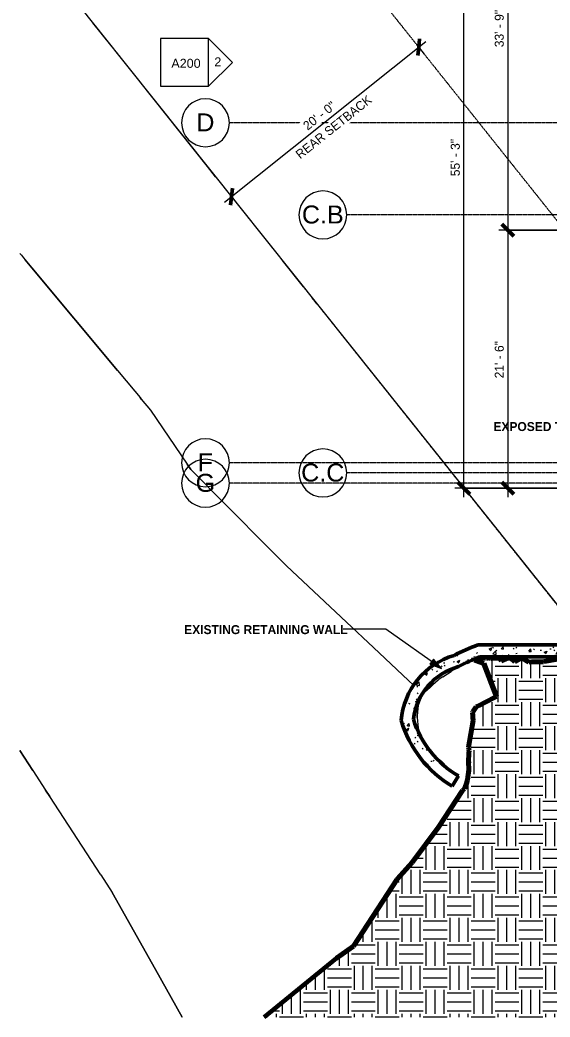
# Model space of a CAD drawing. Header units: inches. Extents: x -4133 to -1227, y 10223 to 12054.
# Drawn here: x -4124 to -3593, y 10266 to 11264 of the extents above; entities that cross this region are included whole.
import ezdxf

# ---------------------------------------------------------------- set-up
doc = ezdxf.new("R2010")
doc.units = ezdxf.units.IN
doc.header["$MEASUREMENT"] = 0
doc.linetypes.add('Double Dash 3_8_', pattern=[1, 0.375, -0.125, 0.125, -0.125, 0.125, -0.125])
doc.linetypes.add('Grid Line 1_2_', pattern=[0.875, 0.5, -0.125, 0.125, -0.125])
for name, color, linetype, lineweight in [('A-ANNO-DIMS', 211, 'Continuous', 9), ('A-ANNO-DIMS-96', 211, 'Continuous', 9), ('A-WALL-PATT', 111, 'Continuous', 20), ('C-BLDG-PADS', 91, 'Continuous', 13), ('C-PROP-LINE', 91, 'Double Dash 3_8_', 20), ('C-TOPO', 7, 'Continuous', 9), ('G-ANNO-SYMB', 111, 'Continuous', 9), ('G-ANNO-TEXT', 231, 'Continuous', 9), ('S-FNDN', 32, 'Continuous', 13), ('S-GRID', 1, 'Continuous', 9), ('S-GRID-IDEN', 1, 'Continuous', 9)]:
    doc.layers.add(name, color=color, linetype=linetype, lineweight=lineweight)
doc.styles.add('Arial', font='arial.ttf', dxfattribs={"height": 18})
doc.styles.add('Arial_1', font='arial.ttf', dxfattribs={"height": 9})
doc.styles.add('Century Gothic_1', font='ufonts.com_century-gothic.ttf', dxfattribs={"height": 9})
doc.styles.add('Century Gothic_B', font='GOTHICB.TTF', dxfattribs={"height": 9})
doc.dimstyles.new('OD__1__Tol__', dxfattribs={"dimscale": 12, "dimtxt": 9.397514, "dimasz": 1, "dimexe": 0.75, "dimexo": 0.5, "dimgap": 0.125, "dimtad": 1, "dimdec": 0, "dimzin": 3, "dimdsep": 46, "dimlunit": 4, "dimtxsty": 'Century Gothic_1', "dimblk1": 'OBLIQUE', "dimblk2": 'OBLIQUE', "dimsah": 1, "dimcen": 0.09, "dimdle": 0.75, "dimazin": 0, "dimtfac": 1, "dimtdec": 4, "dimtix": 1, "dimtmove": 0, "dimatfit": 3, "dimfxl": 1, "dimtvp": 1, "dimtfill": 1, "dimfrac": 2, "dimtolj": 1, "dimtzin": 0, "dimarcsym": 2})
pattern_1 = [(50, (0, 0), (27.5427, -2.40992), [2.88, -31.68]), (355, (0, 0), (-5.327844, 28.884266), [2.304, -25.344]), (100.451, (2.295, -0.2), (22.215316, 26.47393), [2.448, -26.924]), (46.184, (0, 7.68), (40.98187, -6.35642), [4.32, -47.52]), (96.636, (3.415, 7.15), (35.89075, 37.40619), [3.671, -40.386]), (351.184, (0, 7.68), (35.89097, 37.40622), [3.456, -38.016]), (21, (3.84, 5.76), (22.921036, -15.46073), [2.88, -31.68]), (326, (3.84, 5.76), (9.34353, 27.84574), [2.304, -25.344]), (71.451, (5.75, 4.472), (32.26477, 12.38442), [2.448, -26.924]), (37.5, (0, 0), (0.466855, 12.782707), [1.267, -23.77, 1.267, -24.461, -25.44]), (37.5, (0, 0), (0.466855, 12.782707), [-50.765, 1.267, -24.173]), (7.5, (0, 0), (10.10159, 15.14509), [1.267, -13.402, 1.267, -23.194, -9.696]), (7.5, (0, 0), (10.10159, 15.14509), [-39.13, 1.267, -8.429]), (327.5, (-8.563, 0), (20.499161, -0.86578), [1.267, -8.333, 1.267, -28.685, -39.744]), (327.5, (-8.563, 0), (20.499161, -0.86578), [-39.552, 1.267, -38.477]), (317.5, (-12.403, 0), (22.39478, 3.844288), [1.267, -11.213, 1.267, -18.624, -28.224]), (317.5, (-12.403, 0), (22.39478, 3.844288), [-32.371, 1.267, -26.957])]
pattern_2 = [(0, (0, 0), (24, 24), [24, -24]), (0, (0, 9), (24, 24), [24, -24]), (0, (0, 18), (24, 24), [24, -24]), (90, (3, 21), (-24, 24), [24, -24]), (90, (12, 21), (-24, 24), [24, -24]), (90, (21, 21), (-24, 24), [24, -24])]

# ---------------------------------------------------------------- blocks, each defined once
blk = doc.blocks.new('Family - ___-1416994-FLOOR PLAN - 1ST FLOOR PLAN')
at = {"layer": 'C-PROP-LINE'}
blk.add_line((-4124.15, 11353.16), (-3256.42, 10265.73), dxfattribs=at)
blk = doc.blocks.new('Family - ___-1442676-FLOOR PLAN - 1ST FLOOR PLAN')
at = {"layer": 'C-PROP-LINE'}
blk.add_line((-4124.15, 11737.95), (-2969.59, 10291.07), dxfattribs=at)
blk = doc.blocks.new('Grid - Grid Head - Circle-50561-FLOOR PLAN - 1ST FLOOR PLAN')
at = {"layer": 'S-GRID-IDEN'}
for start, end in [(360, 180), (180, 360)]:
    blk.add_arc((0, 0), 0.25, start, end, dxfattribs=at)
blk = doc.blocks.new('Elevation - Detail Number-151647-FLOOR PLAN - 1ST FLOOR PLAN')
at = {"layer": 'G-ANNO-SYMB'}
for p, q in [((0.25, 0.25), (-0.25, 0.25)), ((-0.25, 0.25), (-0.25, -0.25)), ((0.25, -0.25), (0.25, 0.25)), ((-0.25, -0.25), (0.25, -0.25))]:
    blk.add_line(p, q, dxfattribs=at)
blk = doc.blocks.new('Elevation - Detail Number-151370-FLOOR PLAN - 1ST FLOOR PLAN')
at = {"layer": 'G-ANNO-SYMB'}
for p, q in [((0, 0.25), (-0.25, 0)), ((0.25, 0), (0, 0.25)), ((-0.25, 0), (0.25, 0))]:
    blk.add_line(p, q, dxfattribs=at)
blk = doc.blocks.new('DIMBLOCK24-FLOOR PLAN - 1ST FLOOR PLAN')
at = {"layer": 'A-ANNO-DIMS-96', "lineweight": 50}
for p, q in [((-3724.45, 11237.05), (-3723.5, 11245.48)), ((-3724.45, 11237.05), (-3725.4, 11228.62)), ((-3912.04, 11087.36), (-3911.1, 11095.79)), ((-3912.04, 11087.36), (-3912.99, 11078.93))]:
    blk.add_line(p, q, dxfattribs=at)
at = {"layer": 'A-ANNO-DIMS-96'}
for p, q in [((-3919.08, 11081.74), (-3717.41, 11242.67)), ((-3726, 11238.99), (-3718.84, 11230.02)), ((-3724.45, 11237.05), (-3726, 11238.99)), ((-3913.59, 11089.3), (-3906.43, 11080.32)), ((-3912.04, 11087.36), (-3913.59, 11089.3))]:
    blk.add_line(p, q, dxfattribs=at)
at = {"layer": 'A-ANNO-DIMS-96', "color": 0, "insert": (-3848.87, 11131.71), "char_height": 9, "width": 103.1042, "attachment_point": 1, "rotation": 38.58861, "line_spacing_factor": 0.984502, "style": 'Century Gothic_1', "bg_fill": 3, "box_fill_scale": 1.25, "bg_fill_color": 256, "bg_fill_true_color": 13158600, "bg_fill_transparency": 0}
blk.add_mtext('REAR SETBACK', dxfattribs=at)
at = {"layer": 'A-ANNO-DIMS-96', "color": 0, "insert": (-3841.42, 11160.39), "char_height": 9, "width": 46.1821, "attachment_point": 1, "rotation": 38.58861, "line_spacing_factor": 0.984502, "style": 'Century Gothic_1', "bg_fill": 3, "box_fill_scale": 1.25, "bg_fill_color": 256, "bg_fill_true_color": 13158600, "bg_fill_transparency": 0}
blk.add_mtext('20\' - 0"', dxfattribs=at)
blk = doc.blocks.new('_Oblique')
at = {"color": 0, "linetype": 'ByBlock', "lineweight": -2}
blk.add_line((-0.5, -0.5), (0.5, 0.5), dxfattribs=at)
blk = doc.blocks.new('DIMBLOCK30-FLOOR PLAN - 1ST FLOOR PLAN')
at = {"layer": 'A-ANNO-DIMS-96', "lineweight": 50}
for p, q in [((-3635.2, 11458.77), (-3641.2, 11464.77)), ((-3635.2, 11458.77), (-3629.2, 11452.77)), ((-3635.2, 11053.9), (-3641.2, 11059.9)), ((-3635.2, 11053.9), (-3629.2, 11047.9))]:
    blk.add_line(p, q, dxfattribs=at)
at = {"layer": 'A-ANNO-DIMS-96'}
for p, q in [((-3635.2, 11467.77), (-3635.2, 11053.9)), ((-3583.83, 11458.77), (-3644.2, 11458.77)), ((-3635.2, 11458.77), (-3583.83, 11458.77)), ((-3583.83, 11053.9), (-3644.2, 11053.9)), ((-3635.2, 11053.9), (-3583.83, 11053.9))]:
    blk.add_line(p, q, dxfattribs=at)
at = {"layer": 'A-ANNO-DIMS-96', "color": 0, "insert": (-3648.24, 11237.09), "char_height": 9, "width": 46.1821, "attachment_point": 1, "rotation": 90, "line_spacing_factor": 0.984502, "style": 'Century Gothic_1', "bg_fill": 3, "box_fill_scale": 1.25, "bg_fill_color": 256, "bg_fill_true_color": 13158600, "bg_fill_transparency": 0}
blk.add_mtext('33\' - 9"', dxfattribs=at)
blk = doc.blocks.new('DIMBLOCK31-FLOOR PLAN - 1ST FLOOR PLAN')
at = {"layer": 'A-ANNO-DIMS-96', "lineweight": 50}
for p, q in [((-3635.2, 11053.9), (-3641.2, 11059.9)), ((-3635.2, 11053.9), (-3629.2, 11047.9)), ((-3635.2, 10795.46), (-3641.2, 10801.46)), ((-3635.2, 10795.46), (-3629.2, 10789.46))]:
    blk.add_line(p, q, dxfattribs=at)
at = {"layer": 'A-ANNO-DIMS-96'}
for p, q in [((-3583.83, 11053.9), (-3644.2, 11053.9)), ((-3635.2, 11053.9), (-3635.2, 10786.46)), ((-3635.2, 11053.9), (-3583.83, 11053.9)), ((-3374.2, 10795.46), (-3644.2, 10795.46)), ((-3635.2, 10795.46), (-3374.2, 10795.46))]:
    blk.add_line(p, q, dxfattribs=at)
at = {"layer": 'A-ANNO-DIMS-96', "color": 0, "insert": (-3648.24, 10905.43), "char_height": 9, "width": 46.1821, "attachment_point": 1, "rotation": 90, "line_spacing_factor": 0.984502, "style": 'Century Gothic_1', "bg_fill": 3, "box_fill_scale": 1.25, "bg_fill_color": 256, "bg_fill_true_color": 13158600, "bg_fill_transparency": 0}
blk.add_mtext('21\' - 6"', dxfattribs=at)
blk = doc.blocks.new('DIMBLOCK35-FLOOR PLAN - 1ST FLOOR PLAN')
at = {"layer": 'A-ANNO-DIMS-96', "lineweight": 50}
for p, q in [((-3679.27, 11458.77), (-3685.27, 11464.77)), ((-3679.27, 11458.77), (-3673.27, 11452.77)), ((-3679.27, 10795.46), (-3685.27, 10801.46)), ((-3679.27, 10795.46), (-3673.27, 10789.46))]:
    blk.add_line(p, q, dxfattribs=at)
at = {"layer": 'A-ANNO-DIMS-96'}
for p, q in [((-3679.27, 10786.46), (-3679.27, 11467.77)), ((-3583.83, 11458.77), (-3688.27, 11458.77)), ((-3679.27, 11458.77), (-3583.83, 11458.77)), ((-3374.2, 10795.46), (-3688.27, 10795.46)), ((-3679.27, 10795.46), (-3374.2, 10795.46))]:
    blk.add_line(p, q, dxfattribs=at)
at = {"layer": 'A-ANNO-DIMS-96', "color": 0, "insert": (-3692.31, 11107.87), "char_height": 9, "width": 46.1821, "attachment_point": 1, "rotation": 90, "line_spacing_factor": 0.984502, "style": 'Century Gothic_1', "bg_fill": 3, "box_fill_scale": 1.25, "bg_fill_color": 256, "bg_fill_true_color": 13158600, "bg_fill_transparency": 0}
blk.add_mtext('55\' - 3"', dxfattribs=at)

msp = doc.modelspace()

# ---------------------------------------------------------------- hatches: boundary and pattern name
at = {"layer": 'A-WALL-PATT', "lineweight": 9}
h = msp.add_hatch(dxfattribs=at)
h.set_pattern_fill('FP_2', color=8, style=0, pattern_type=2)
h.set_pattern_definition(pattern_1)
h.paths.add_polyline_path([(-3684.47, 10616.73), (-3677.52, 10620.32), (-3670.39, 10623.55), (-3663.11, 10626.41), (-3665.18, 10638.41), (-3673.31, 10635.33), (-3681.27, 10631.83), (-3689.04, 10627.91), (-3685.18, 10618.45)], flags=0)
h = msp.add_hatch(dxfattribs=at)
h.set_pattern_fill('FP_2', color=8, style=0, pattern_type=2)
h.set_pattern_definition(pattern_1)
h.paths.add_polyline_path([(-3297.45, 10626.4), (-3295.85, 10638.4), (-3665.18, 10638.41), (-3663.11, 10626.41), (-3329.82, 10626.4)], flags=0)
h = msp.add_hatch(dxfattribs=at)
h.set_pattern_fill('FP_2', color=8, style=0, pattern_type=2)
h.set_pattern_definition(pattern_1)
h.paths.add_polyline_path([(-3742.02, 10562.7), (-3729.84, 10563.92), (-3729.01, 10569.13), (-3727.73, 10574.25), (-3726.03, 10579.24), (-3723.91, 10584.08), (-3721.39, 10588.71), (-3718.49, 10593.11), (-3715.22, 10597.26), (-3711.62, 10601.11), (-3707.7, 10604.64), (-3703.5, 10607.83), (-3699.04, 10610.66), (-3694.36, 10613.09), (-3689.5, 10615.12), (-3684.47, 10616.73), (-3689.04, 10627.91), (-3694.67, 10625.99), (-3700.14, 10623.63), (-3705.4, 10620.84), (-3710.41, 10617.64), (-3715.16, 10614.05), (-3719.6, 10610.09), (-3723.71, 10605.78), (-3727.46, 10601.16), (-3730.83, 10596.26), (-3733.8, 10591.1), (-3736.35, 10585.72), (-3738.45, 10580.15), (-3740.11, 10574.44), (-3741.3, 10568.61)], flags=0)
h = msp.add_hatch(dxfattribs=at)
h.set_pattern_fill('FP_2', color=8, style=0, pattern_type=2)
h.set_pattern_definition(pattern_1)
h.paths.add_polyline_path([(-3690.77, 10496.87), (-3684.65, 10507.19), (-3690.33, 10510.82), (-3695.75, 10514.82), (-3700.91, 10519.16), (-3705.76, 10523.83), (-3710.3, 10528.82), (-3714.5, 10534.09), (-3718.34, 10539.62), (-3721.81, 10545.4), (-3724.89, 10551.39), (-3727.57, 10557.58), (-3729.84, 10563.92), (-3742.02, 10562.7), (-3739.79, 10555.94), (-3737.14, 10549.34), (-3734.09, 10542.91), (-3730.64, 10536.69), (-3726.81, 10530.69), (-3722.62, 10524.94), (-3718.07, 10519.47), (-3713.2, 10514.29), (-3708.01, 10509.42), (-3702.53, 10504.88), (-3696.78, 10500.69), (-3694.73, 10499.39)], flags=0)
at = {"layer": 'C-TOPO'}
h = msp.add_hatch(dxfattribs=at)
h.set_pattern_fill('FP_39', color=256, style=0, pattern_type=2)
h.set_pattern_definition(pattern_2)
h.paths.add_polyline_path([(-3794.99, 10265.73), (-3331.69, 10265.73), (-3550.65, 10622.38), (-3551.49, 10622.15), (-3551.7, 10622.18), (-3551.76, 10622.15), (-3576.65, 10624.18), (-3579.94, 10624.14), (-3580.18, 10624.11), (-3584.87, 10624.31), (-3599.43, 10621.67), (-3599.67, 10621.67), (-3611.15, 10621.63), (-3614.11, 10621.17), (-3620.21, 10624.93), (-3620.28, 10624.9), (-3622.07, 10624.9), (-3628.27, 10621.57), (-3631.66, 10624.92), (-3634.92, 10625.12), (-3641.96, 10622.18), (-3643.23, 10625.14), (-3649.55, 10625.15), (-3652.12, 10625), (-3654.9, 10625.67), (-3656.76, 10625), (-3656.82, 10625.08), (-3656.99, 10625.01), (-3657.16, 10625.05), (-3657.23, 10625.01), (-3659.6, 10625.47), (-3662.58, 10625.34), (-3662.98, 10624.95), (-3663.8, 10624.9), (-3664.04, 10623.14), (-3667.45, 10624.44), (-3669.09, 10623.7), (-3668.49, 10623.21), (-3659.22, 10619.67), (-3646.65, 10586.79), (-3658.19, 10580.7), (-3666.78, 10576.48), (-3670.06, 10571.46), (-3670.7, 10570.28), (-3670.37, 10568.07), (-3670.11, 10565.64), (-3669.95, 10562.78), (-3674.54, 10536.12), (-3674.06, 10533.82), (-3674, 10532.52), (-3674.13, 10530.31), (-3674.63, 10520.92), (-3674.31, 10513.78), (-3674.38, 10513.32), (-3675.43, 10503.36), (-3678.43, 10494.36), (-3680.65, 10492.64), (-3704.69, 10455.88), (-3730.94, 10420.54), (-3745.96, 10403.88), (-3789.9, 10336.7), (-3806.97, 10324.82), (-3879.35, 10265.73), (-3821.44, 10265.73)], flags=0)
h = msp.add_hatch(dxfattribs=at)
h.set_pattern_fill('FP_39', color=256, style=0, pattern_type=2)
h.set_pattern_definition(pattern_2)
h.paths.add_polyline_path([(-3669.09, 10623.7), (-3667.45, 10624.44), (-3668.67, 10624.91), (-3669.32, 10624.87), (-3669.64, 10624.15)], flags=0)
at = {"layer": 'G-ANNO-TEXT'}
msp.add_hatch(color=256, dxfattribs=at).paths.add_polyline_path([(-3701.56, 10614.75), (-3709.5, 10624.3), (-3713.21, 10619.05)], flags=0)

# ---------------------------------------------------------------- linework, layer by layer
at = {"layer": 'C-BLDG-PADS', "lineweight": 9}
msp.add_line((-4093.34, 11314.56), (-3572.41, 10661.74), dxfattribs=at)
at = {"layer": 'C-TOPO'}
for p, q in [((-4031.81, 11237.45), (-4051.07, 11261.58)), ((-3936.16, 11117.58), (-4003.98, 11202.57)), ((-3927.97, 11107.31), (-3936.16, 11117.58)), ((-3919.62, 11096.86), (-3919.85, 11097.14)), ((-4124.15, 11030.46), (-4122.65, 11028.67)), ((-4122.65, 11028.67), (-4124.15, 11030.46)), ((-4122.65, 11028.67), (-4120.47, 11026.05)), ((-4122.65, 11028.67), (-4120.47, 11026.05)), ((-4120.47, 11026.05), (-4118.8, 11024.06)), ((-4120.47, 11026.05), (-4118.8, 11024.06)), ((-4118.8, 11024.06), (-4112.14, 11016.07)), ((-4112.14, 11016.07), (-4118.8, 11024.06)), ((-4112.14, 11016.07), (-4026.47, 10913.42)), ((-4026.47, 10913.42), (-4112.14, 11016.07)), ((-3839.91, 10996.97), (-3861.05, 11023.45)), ((-3828.38, 10982.52), (-3831.26, 10986.12)), ((-3826.42, 10980.06), (-3828.38, 10982.52)), ((-4026.47, 10913.42), (-4009.08, 10892.57)), ((-4026.47, 10913.42), (-4009.08, 10892.57)), ((-4009.08, 10892.57), (-4003.7, 10886.13)), ((-4009.08, 10892.57), (-4003.7, 10886.13)), ((-4003.7, 10886.13), (-4002.54, 10884.73)), ((-4002.54, 10884.73), (-4003.7, 10886.13)), ((-4002.54, 10884.73), (-3993.2, 10873.55)), ((-4002.54, 10884.73), (-3993.2, 10873.55)), ((-3993.2, 10873.55), (-3956.55, 10819.52)), ((-3993.2, 10873.55), (-3956.55, 10819.52)), ((-3956.55, 10819.52), (-3952.88, 10814.12)), ((-3952.88, 10814.12), (-3956.55, 10819.52)), ((-3952.88, 10814.12), (-3946.14, 10807.34)), ((-3946.14, 10807.34), (-3952.88, 10814.12)), ((-3946.14, 10807.34), (-3924.34, 10785.41)), ((-3946.14, 10807.34), (-3924.34, 10785.41)), ((-3924.34, 10785.41), (-3906.12, 10767.07)), ((-3924.34, 10785.41), (-3906.12, 10767.07)), ((-3906.12, 10767.07), (-3885.61, 10746.44)), ((-3885.61, 10746.44), (-3906.12, 10767.07)), ((-3885.61, 10746.44), (-3859.28, 10719.94)), ((-3885.61, 10746.44), (-3859.28, 10719.94)), ((-3859.28, 10719.94), (-3857.56, 10718.22)), ((-3859.28, 10719.94), (-3857.56, 10718.22)), ((-3857.56, 10718.22), (-3856.94, 10717.59)), ((-3856.94, 10717.59), (-3857.56, 10718.22)), ((-3856.94, 10717.59), (-3796.87, 10661.24)), ((-3796.87, 10661.24), (-3856.94, 10717.59)), ((-3796.87, 10661.24), (-3769.81, 10635.85)), ((-3796.87, 10661.24), (-3769.81, 10635.85)), ((-3769.81, 10635.85), (-3734.54, 10602.77)), ((-3769.81, 10635.85), (-3734.54, 10602.77)), ((-3688.51, 10628.19), (-3688.64, 10628.11)), ((-3688.64, 10628.11), (-3688.51, 10628.19)), ((-3688.51, 10628.19), (-3688.27, 10628.3)), ((-3688.51, 10628.19), (-3688.27, 10628.3)), ((-3665.24, 10625.44), (-3663.83, 10626.08)), ((-3663.83, 10626.08), (-3665.24, 10625.44)), ((-3663.11, 10626.41), (-3663.83, 10626.08)), ((-3663.11, 10626.41), (-3663.83, 10626.08)), ((-3656.76, 10625), (-3654.9, 10625.67)), ((-3652.12, 10625), (-3654.9, 10625.67)), ((-3684.37, 10616.79), (-3689.95, 10613.15)), ((-3684.37, 10616.79), (-3689.95, 10613.15)), ((-3684.27, 10616.84), (-3682.99, 10617.42)), ((-3682.99, 10617.42), (-3684.27, 10616.84)), ((-3682.99, 10617.42), (-3681.29, 10618.18)), ((-3681.29, 10618.18), (-3682.99, 10617.42)), ((-3679.29, 10619.09), (-3681.29, 10618.18)), ((-3679.29, 10619.09), (-3681.29, 10618.18)), ((-3676.23, 10620.47), (-3679.29, 10619.09)), ((-3676.23, 10620.47), (-3679.29, 10619.09)), ((-3675.89, 10620.63), (-3676.23, 10620.47)), ((-3675.89, 10620.63), (-3676.23, 10620.47)), ((-3672.04, 10622.37), (-3675.89, 10620.63)), ((-3672.04, 10622.37), (-3675.89, 10620.63)), ((-3672.04, 10622.37), (-3669.09, 10623.7)), ((-3669.09, 10623.7), (-3672.04, 10622.37)), ((-3669.32, 10624.87), (-3669.64, 10624.15)), ((-3669.64, 10624.15), (-3669.09, 10623.7)), ((-3668.67, 10624.91), (-3669.32, 10624.87)), ((-3669.09, 10623.7), (-3668.49, 10623.21)), ((-3667.84, 10624.59), (-3668.67, 10624.91)), ((-3667.66, 10622.89), (-3668.49, 10623.21)), ((-3667.45, 10624.44), (-3667.84, 10624.59)), ((-3667.66, 10622.89), (-3663.85, 10621.44)), ((-3667.45, 10624.44), (-3666.05, 10625.07)), ((-3666.05, 10625.07), (-3667.45, 10624.44)), ((-3664.04, 10623.14), (-3667.45, 10624.44)), ((-3665.24, 10625.44), (-3666.05, 10625.07)), ((-3665.24, 10625.44), (-3666.05, 10625.07)), ((-3663.99, 10623.52), (-3664.04, 10623.14)), ((-3663.8, 10624.9), (-3663.99, 10623.52)), ((-3663.85, 10621.44), (-3659.22, 10619.67)), ((-3663.16, 10624.94), (-3663.8, 10624.9)), ((-3662.98, 10624.95), (-3663.16, 10624.94)), ((-3662.58, 10625.34), (-3662.98, 10624.95)), ((-3659.6, 10625.47), (-3662.58, 10625.34)), ((-3659.6, 10625.47), (-3657.23, 10625.01)), ((-3659.22, 10619.67), (-3646.65, 10586.79)), ((-3657.16, 10625.05), (-3657.23, 10625.01)), ((-3657.16, 10625.05), (-3656.99, 10625.01)), ((-3656.82, 10625.08), (-3656.99, 10625.01)), ((-3656.82, 10625.08), (-3656.76, 10625)), ((-3649.55, 10625.15), (-3652.12, 10625)), ((-3649.55, 10625.15), (-3645.41, 10625.14)), ((-3644.67, 10625.14), (-3645.41, 10625.14)), ((-3643.23, 10625.14), (-3644.67, 10625.14)), ((-3643.23, 10625.14), (-3641.96, 10622.18)), ((-3634.92, 10625.12), (-3641.96, 10622.18)), ((-3631.66, 10624.92), (-3634.92, 10625.12)), ((-3631.66, 10624.92), (-3628.27, 10621.57)), ((-3628.27, 10621.57), (-3622.07, 10624.9)), ((-3620.28, 10624.9), (-3622.07, 10624.9)), ((-3620.21, 10624.93), (-3620.28, 10624.9)), ((-3620.21, 10624.93), (-3619.94, 10624.76)), ((-3619.94, 10624.76), (-3614.11, 10621.17)), ((-3614.11, 10621.17), (-3611.15, 10621.63)), ((-3599.67, 10621.67), (-3611.15, 10621.63)), ((-3599.43, 10621.67), (-3599.67, 10621.67)), ((-3599.43, 10621.67), (-3598.76, 10621.79)), ((-3584.87, 10624.31), (-3598.76, 10621.79)), ((-3700.25, 10606.45), (-3703.86, 10604.1)), ((-3700.25, 10606.45), (-3703.86, 10604.1)), ((-3700.25, 10606.45), (-3691.78, 10611.97)), ((-3700.25, 10606.45), (-3691.78, 10611.97)), ((-3689.95, 10613.15), (-3691.78, 10611.97)), ((-3689.95, 10613.15), (-3691.78, 10611.97)), ((-3734.54, 10602.77), (-3729.57, 10598.1)), ((-3734.54, 10602.77), (-3729.76, 10598.28)), ((-3730.77, 10596.35), (-3729.76, 10598.28)), ((-3729.76, 10598.28), (-3730.77, 10596.35)), ((-3729.57, 10598.1), (-3729.76, 10598.28)), ((-3713.14, 10595.8), (-3721.22, 10588.57)), ((-3713.14, 10595.8), (-3721.22, 10588.57)), ((-3713.14, 10595.8), (-3710.31, 10598.33)), ((-3713.14, 10595.8), (-3710.31, 10598.33)), ((-3705.03, 10603.05), (-3710.31, 10598.33)), ((-3705.03, 10603.05), (-3710.31, 10598.33)), ((-3703.86, 10604.1), (-3705.03, 10603.05)), ((-3703.86, 10604.1), (-3705.03, 10603.05)), ((-3722.15, 10585.85), (-3724.88, 10577.79)), ((-3722.15, 10585.85), (-3724.88, 10577.79)), ((-3721.22, 10588.57), (-3722.15, 10585.85)), ((-3722.15, 10585.85), (-3721.22, 10588.57)), ((-3658.19, 10580.7), (-3646.65, 10586.79)), ((-3724.88, 10577.79), (-3725.56, 10571.56)), ((-3725.56, 10571.56), (-3724.88, 10577.79)), ((-3666.78, 10576.48), (-3670.06, 10571.46)), ((-3662.48, 10578.59), (-3666.78, 10576.48)), ((-3658.19, 10580.7), (-3662.48, 10578.59)), ((-3726.12, 10566.48), (-3726.05, 10567.17)), ((-3726.05, 10567.17), (-3726.12, 10566.48)), ((-3726.12, 10566.48), (-3726.06, 10565.89)), ((-3726.06, 10565.89), (-3726.12, 10566.48)), ((-3726.06, 10565.89), (-3724.89, 10555.16)), ((-3726.06, 10565.89), (-3724.89, 10555.16)), ((-3726.05, 10567.17), (-3725.56, 10571.56)), ((-3725.56, 10571.56), (-3726.05, 10567.17)), ((-3670.7, 10570.28), (-3670.06, 10571.46)), ((-3670.7, 10570.28), (-3670.37, 10568.07)), ((-3670.37, 10568.07), (-3670.11, 10565.64)), ((-3741.84, 10564.21), (-3742.08, 10562.9)), ((-3741.84, 10564.21), (-3742.08, 10562.9)), ((-3742.02, 10562.73), (-3742.08, 10562.9)), ((-3742.02, 10562.73), (-3742.08, 10562.9)), ((-3674.54, 10536.12), (-3669.95, 10562.78)), ((-3669.95, 10562.78), (-3670.11, 10565.64)), ((-3736.26, 10547.49), (-3736.04, 10546.9)), ((-3736.04, 10546.9), (-3736.26, 10547.49)), ((-3736.04, 10546.9), (-3735.66, 10546.22)), ((-3735.66, 10546.22), (-3736.04, 10546.9)), ((-3724.89, 10555.16), (-3721.28, 10544.52)), ((-3721.28, 10544.52), (-3724.89, 10555.16)), ((-3714.58, 10534.76), (-3720.95, 10543.97)), ((-3714.58, 10534.76), (-3720.95, 10543.97)), ((-3674.54, 10536.12), (-3674.29, 10534.91)), ((-4124.15, 10532.72), (-4111.17, 10512.73)), ((-4111.17, 10512.73), (-4124.15, 10532.72)), ((-3728, 10532.55), (-3727.68, 10531.98)), ((-3727.68, 10531.98), (-3728, 10532.55)), ((-3727.68, 10531.98), (-3727.43, 10531.65)), ((-3727.68, 10531.98), (-3727.43, 10531.65)), ((-3714.58, 10534.76), (-3711.56, 10530.4)), ((-3714.58, 10534.76), (-3711.56, 10530.4)), ((-3710.98, 10529.68), (-3707.54, 10526.18)), ((-3707.54, 10526.18), (-3710.98, 10529.68)), ((-3703.83, 10522.4), (-3707.54, 10526.18)), ((-3707.54, 10526.18), (-3703.83, 10522.4)), ((-3674.63, 10520.92), (-3674.13, 10530.31)), ((-3674.06, 10533.82), (-3674.29, 10534.91)), ((-3674, 10532.52), (-3674.13, 10530.31)), ((-3674.06, 10533.82), (-3674, 10532.52)), ((-3717.18, 10518.47), (-3717.4, 10518.75)), ((-3717.18, 10518.47), (-3717.4, 10518.75)), ((-3716.74, 10518.05), (-3717.18, 10518.47)), ((-3717.18, 10518.47), (-3716.74, 10518.05)), ((-3699.32, 10517.83), (-3703.83, 10522.4)), ((-3699.32, 10517.83), (-3703.83, 10522.4)), ((-3698.37, 10517.03), (-3685.24, 10507.62)), ((-3698.37, 10517.03), (-3685.24, 10507.62)), ((-3674.31, 10513.78), (-3674.63, 10520.92)), ((-4111.17, 10512.73), (-4098.39, 10493.06)), ((-4111.17, 10512.73), (-4098.39, 10493.06)), ((-3704.79, 10506.68), (-3705.35, 10507.21)), ((-3705.35, 10507.21), (-3704.79, 10506.68)), ((-3704.79, 10506.68), (-3704.24, 10506.3)), ((-3704.24, 10506.3), (-3704.79, 10506.68)), ((-3685.24, 10507.62), (-3684.65, 10507.19)), ((-3684.65, 10507.19), (-3685.24, 10507.62)), ((-3675.43, 10503.36), (-3674.38, 10513.32)), ((-3674.31, 10513.78), (-3674.38, 10513.32)), ((-3678.43, 10494.36), (-3676.62, 10499.81)), ((-3676.62, 10499.81), (-3675.43, 10503.36)), ((-4098.39, 10493.06), (-4094.12, 10486.48)), ((-4094.12, 10486.48), (-4098.39, 10493.06)), ((-4043.19, 10408.05), (-4094.12, 10486.48)), ((-4043.19, 10408.05), (-4094.12, 10486.48)), ((-3704.69, 10455.88), (-3680.65, 10492.64)), ((-3680.65, 10492.64), (-3678.43, 10494.36)), ((-3704.69, 10455.88), (-3730.94, 10420.54)), ((-3730.94, 10420.54), (-3745.96, 10403.88)), ((-4043.19, 10408.05), (-4031.84, 10390.58)), ((-4043.19, 10408.05), (-4031.84, 10390.58)), ((-3745.96, 10403.88), (-3789.9, 10336.7)), ((-3988.4, 10313.49), (-4031.84, 10390.58)), ((-4031.84, 10390.58), (-3988.4, 10313.49)), ((-3789.9, 10336.7), (-3806.97, 10324.82)), ((-3879.35, 10265.73), (-3806.97, 10324.82)), ((-3961.49, 10265.73), (-3988.4, 10313.49)), ((-3988.4, 10313.49), (-3961.49, 10265.73))]:
    msp.add_line(p, q, dxfattribs=at)
at = {"layer": 'C-TOPO', "lineweight": 140}
for p, q in [((-3656.76, 10625), (-3654.9, 10625.67)), ((-3654.9, 10625.67), (-3652.12, 10625)), ((-3669.64, 10624.15), (-3669.32, 10624.87)), ((-3669.09, 10623.7), (-3669.64, 10624.15)), ((-3669.32, 10624.87), (-3668.67, 10624.91)), ((-3668.49, 10623.21), (-3669.09, 10623.7)), ((-3668.67, 10624.91), (-3667.84, 10624.59)), ((-3667.66, 10622.89), (-3668.49, 10623.21)), ((-3667.84, 10624.59), (-3667.45, 10624.44)), ((-3663.85, 10621.44), (-3667.66, 10622.89)), ((-3667.45, 10624.44), (-3664.04, 10623.14)), ((-3664.04, 10623.14), (-3663.99, 10623.52)), ((-3663.99, 10623.52), (-3663.8, 10624.9)), ((-3659.22, 10619.67), (-3663.85, 10621.44)), ((-3663.8, 10624.9), (-3663.16, 10624.94)), ((-3663.16, 10624.94), (-3662.98, 10624.95)), ((-3662.98, 10624.95), (-3662.58, 10625.34)), ((-3662.58, 10625.34), (-3659.6, 10625.47)), ((-3659.6, 10625.47), (-3657.23, 10625.01)), ((-3646.65, 10586.79), (-3659.22, 10619.67)), ((-3657.23, 10625.01), (-3657.16, 10625.05)), ((-3657.16, 10625.05), (-3656.99, 10625.01)), ((-3656.99, 10625.01), (-3656.82, 10625.08)), ((-3656.82, 10625.08), (-3656.76, 10625)), ((-3652.12, 10625), (-3649.55, 10625.15)), ((-3649.55, 10625.15), (-3645.41, 10625.14)), ((-3645.41, 10625.14), (-3644.67, 10625.14)), ((-3644.67, 10625.14), (-3643.23, 10625.14)), ((-3643.23, 10625.14), (-3641.96, 10622.18)), ((-3641.96, 10622.18), (-3634.92, 10625.12)), ((-3634.92, 10625.12), (-3631.66, 10624.92)), ((-3631.66, 10624.92), (-3628.27, 10621.57)), ((-3628.27, 10621.57), (-3622.07, 10624.9)), ((-3622.07, 10624.9), (-3620.28, 10624.9)), ((-3620.28, 10624.9), (-3620.21, 10624.93)), ((-3620.21, 10624.93), (-3619.94, 10624.76)), ((-3619.94, 10624.76), (-3614.11, 10621.17)), ((-3614.11, 10621.17), (-3611.15, 10621.63)), ((-3611.15, 10621.63), (-3599.67, 10621.67)), ((-3599.67, 10621.67), (-3599.43, 10621.67)), ((-3599.43, 10621.67), (-3598.76, 10621.79)), ((-3598.76, 10621.79), (-3584.87, 10624.31)), ((-3658.19, 10580.7), (-3646.65, 10586.79)), ((-3670.06, 10571.46), (-3666.78, 10576.48)), ((-3666.78, 10576.48), (-3662.48, 10578.59)), ((-3662.48, 10578.59), (-3658.19, 10580.7)), ((-3670.7, 10570.28), (-3670.06, 10571.46)), ((-3670.37, 10568.07), (-3670.7, 10570.28)), ((-3670.11, 10565.64), (-3670.37, 10568.07)), ((-3674.54, 10536.12), (-3669.95, 10562.78)), ((-3669.95, 10562.78), (-3670.11, 10565.64)), ((-3674.29, 10534.91), (-3674.54, 10536.12)), ((-3674.63, 10520.92), (-3674.13, 10530.31)), ((-3674.06, 10533.82), (-3674.29, 10534.91)), ((-3674.13, 10530.31), (-3674, 10532.52)), ((-3674, 10532.52), (-3674.06, 10533.82)), ((-3674.31, 10513.78), (-3674.63, 10520.92)), ((-3675.43, 10503.36), (-3674.38, 10513.32)), ((-3674.38, 10513.32), (-3674.31, 10513.78)), ((-3678.43, 10494.36), (-3676.62, 10499.81)), ((-3676.62, 10499.81), (-3675.43, 10503.36)), ((-3704.69, 10455.88), (-3680.65, 10492.64)), ((-3680.65, 10492.64), (-3678.43, 10494.36)), ((-3730.94, 10420.54), (-3704.69, 10455.88)), ((-3745.96, 10403.88), (-3730.94, 10420.54)), ((-3789.9, 10336.7), (-3745.96, 10403.88)), ((-3806.97, 10324.82), (-3789.9, 10336.7)), ((-3879.35, 10265.73), (-3806.97, 10324.82))]:
    msp.add_line(p, q, dxfattribs=at)
at = {"layer": 'G-ANNO-TEXT'}
for p, q in [((-3757.45, 10654.26), (-3800.02, 10654.26)), ((-3701.56, 10614.75), (-3757.45, 10654.26)), ((-3709.5, 10624.3), (-3713.21, 10619.05)), ((-3713.21, 10619.05), (-3701.56, 10614.75)), ((-3701.56, 10614.75), (-3709.5, 10624.3))]:
    msp.add_line(p, q, dxfattribs=at)
at = {"layer": 'S-FNDN', "lineweight": 50}
for p, q in [((-3295.85, 10638.4), (-3665.18, 10638.41)), ((-3663.11, 10626.41), (-3297.45, 10626.4)), ((-3690.77, 10496.87), (-3684.65, 10507.19))]:
    msp.add_line(p, q, dxfattribs=at)
for centre, radius, start, end in [((-3610.88, 10482.63), 164.97, 109.21612, 118.27947), ((-3667.97, 10556.66), 74.3, 106.4774, 175.33729), ((-3610.88, 10482.63), 152.97, 109.9631, 118.75608), ((-3667.97, 10556.66), 62.3, 105.36461, 173.30339), ((-3632.42, 10595.17), 114.31, 196.50149, 239.30347), ((-3632.42, 10595.17), 102.31, 197.78104, 239.30347)]:
    msp.add_arc(centre, radius, start, end, dxfattribs=at)
at = {"layer": 'S-GRID', "linetype": 'Grid Line 1_2_'}
for p, q in [((-1362.8, 11161.4), (-3914.18, 11161.4)), ((-1362.8, 10820.89), (-3914.18, 10820.89)), ((-1362.8, 10800.4), (-3914.18, 10800.4))]:
    msp.add_line(p, q, dxfattribs=at)

# ---------------------------------------------------------------- block references
at = {"layer": 'C-PROP-LINE'}
for name in ['Family - ___-1416994-FLOOR PLAN - 1ST FLOOR PLAN', 'Family - ___-1442676-FLOOR PLAN - 1ST FLOOR PLAN']:
    msp.add_blockref(name, (0, 0), dxfattribs=at)
at = {"layer": 'G-ANNO-SYMB', "xscale": 95.99999999999994, "yscale": 95.99999999999994, "zscale": 95.99999999999994}
msp.add_blockref('Elevation - Detail Number-151647-FLOOR PLAN - 1ST FLOOR PLAN', (-3959.11, 11221.9), dxfattribs=at)
at = {"layer": 'G-ANNO-SYMB', "extrusion": (0, 0, -1), "xscale": 95.99999999999994, "yscale": 95.99999999999994, "zscale": 95.99999999999994, "rotation": 90.00000000000001}
msp.add_blockref('Elevation - Detail Number-151370-FLOOR PLAN - 1ST FLOOR PLAN', (3935.11, 11221.9), dxfattribs=at)
at = {"layer": 'S-GRID-IDEN', "xscale": 95.99999999999994, "yscale": 95.99999999999994, "zscale": 95.99999999999994}
for p, rotation in [((-3938.18, 11161.4), 89.9999999999996), ((-3938.18, 10820.89), 89.9999999999996), ((-3820.51, 10810.7), 89.99999999999962), ((-3938.18, 10800.4), 89.9999999999996)]:
    msp.add_blockref('Grid - Grid Head - Circle-50561-FLOOR PLAN - 1ST FLOOR PLAN', p, dxfattribs=dict(at, rotation=rotation))

# ---------------------------------------------------------------- texts
at = {"layer": 'G-ANNO-SYMB', "char_height": 9, "attachment_point": 1, "style": 'Arial_1'}
for s, insert, width in [('A200', (-3972.39, 11225.45), 35.754), ('2', (-3929.28, 11226.92), 8.484)]:
    msp.add_mtext(s, dxfattribs=dict(at, insert=insert, width=width))
at = {"layer": 'G-ANNO-TEXT', "insert": (-3959.52, 10658.26), "char_height": 9, "width": 193.314, "attachment_point": 1, "style": 'Century Gothic_B'}
msp.add_mtext('EXISTING RETAINING WALL', dxfattribs=at)
at = {"layer": 'S-GRID-IDEN', "char_height": 18, "attachment_point": 1, "style": 'Arial'}
for s, insert, width in [('D', (-3947.34, 11170.78), 22.119), ('F', (-3945.96, 10830.27), 18.786), ('C.C', (-3842.3, 10820.08), 52.722), ('G', (-3948.08, 10809.78), 23.937)]:
    msp.add_mtext(s, dxfattribs=dict(at, insert=insert, width=width))

# ---------------------------------------------------------------- next in the draw order: dimensions: what is measured, and where the dimension line sits
at = {"layer": 'A-ANNO-DIMS'}
dim = msp.add_linear_dim(base=(-3635.2, 11053.9), p1=(-3577.83, 11458.77), p2=(-3577.83, 11053.9), angle=90, dimstyle='OD__1__Tol__', override={"dimpost": '<>', "dimfxl": 404.875}, dxfattribs=at)
dim.commit()
dim.dimension.update_dxf_attribs({"geometry": 'DIMBLOCK30-FLOOR PLAN - 1ST FLOOR PLAN', "text_midpoint": (-3641.43, 11256.33)})
dim = msp.add_linear_dim(base=(-3724.45, 11237.05), p1=(-3917.34, 11093.99), p2=(-3729.74, 11243.68), angle=38.58861, text='<>\\XREAR SETBACK', dimstyle='OD__1__Tol__', override={"dimpost": '<>', "dimfxl": 240}, dxfattribs=at)
dim.commit()
dim.dimension.update_dxf_attribs({"geometry": 'DIMBLOCK24-FLOOR PLAN - 1ST FLOOR PLAN', "text_midpoint": (-3818.25, 11162.2)})

# ---------------------------------------------------------------- next in the draw order: linework, layer by layer
at = {"layer": 'S-GRID', "linetype": 'Grid Line 1_2_'}
msp.add_line((-1362.8, 11069.14), (-3796.51, 11069.14), dxfattribs=at)

# ---------------------------------------------------------------- next in the draw order: block references
at = {"layer": 'S-GRID-IDEN', "xscale": 95.99999999999994, "yscale": 95.99999999999994, "zscale": 95.99999999999994, "rotation": 89.99999999999962}
msp.add_blockref('Grid - Grid Head - Circle-50561-FLOOR PLAN - 1ST FLOOR PLAN', (-3820.51, 11069.14), dxfattribs=at)

# ---------------------------------------------------------------- next in the draw order: texts
at = {"layer": 'S-GRID-IDEN', "insert": (-3841.54, 11078.52), "char_height": 18, "width": 50.904, "attachment_point": 1, "style": 'Arial'}
msp.add_mtext('C.B', dxfattribs=at)

# ---------------------------------------------------------------- next in the draw order: dimensions: what is measured, and where the dimension line sits
at = {"layer": 'A-ANNO-DIMS'}
dim = msp.add_linear_dim(base=(-3635.2, 10795.46), p1=(-3577.83, 11053.9), p2=(-3368.2, 10795.46), angle=90, dimstyle='OD__1__Tol__', override={"dimpost": '<>', "dimfxl": 332.765055}, dxfattribs=at)
dim.commit()
dim.dimension.update_dxf_attribs({"geometry": 'DIMBLOCK31-FLOOR PLAN - 1ST FLOOR PLAN', "text_midpoint": (-3641.43, 10924.68)})

# ---------------------------------------------------------------- next in the draw order: linework, layer by layer
at = {"layer": 'S-GRID', "linetype": 'Grid Line 1_2_'}
msp.add_line((-1362.8, 10810.7), (-3796.51, 10810.7), dxfattribs=at)

# ---------------------------------------------------------------- next in the draw order: dimensions: what is measured, and where the dimension line sits
at = {"layer": 'A-ANNO-DIMS'}
dim = msp.add_linear_dim(base=(-3679.27, 11458.77), p1=(-3368.2, 10795.46), p2=(-3577.83, 11458.77), angle=90, dimstyle='OD__1__Tol__', override={"dimpost": '<>', "dimfxl": 695.647981}, dxfattribs=at)
dim.commit()
dim.dimension.update_dxf_attribs({"geometry": 'DIMBLOCK35-FLOOR PLAN - 1ST FLOOR PLAN', "text_midpoint": (-3685.5, 11127.11)})

# ---------------------------------------------------------------- next in the draw order: texts
at = {"layer": 'G-ANNO-TEXT', "insert": (-3649.61, 10861.64), "char_height": 9, "width": 146.955, "attachment_point": 1, "style": 'Century Gothic_B'}
msp.add_mtext('EXPOSED TRASH BIN', dxfattribs=at)

doc.saveas('drawing.dxf')
